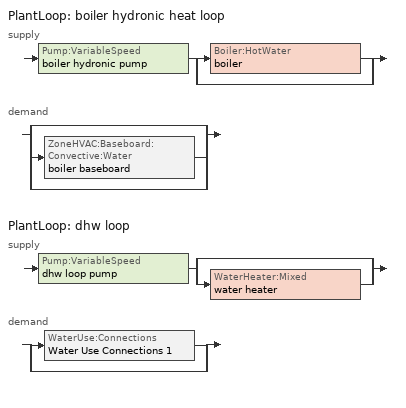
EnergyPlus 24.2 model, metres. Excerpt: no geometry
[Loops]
PlantLoop 'boiler hydronic heat loop'
 supply: Pump:VariableSpeed 'boiler hydronic pump' > split
  | Boiler:HotWater 'boiler'
  | bypass
 demand: split
  | bypass
  | ZoneHVAC:Baseboard:Convective:Water 'boiler baseboard'
  | bypass
PlantLoop 'dhw loop'
 supply: Pump:VariableSpeed 'dhw loop pump' > split
  | bypass
  | WaterHeater:Mixed 'water heater'
 demand: split
  | WaterUse:Connections 'Water Use Connections 1'
  | bypass
[ZoneControl:Thermostat]
conditioned space Thermostat: Zone or ZoneList=conditioned space; Control Type Schedule=conditioned space Thermostat Schedule; Control 1=conditioned space temperature setpoint; Temperature Difference Between Cutout And Setpoint {deltaC}=0
[ThermostatSetpoint:DualSetpoint]
conditioned space temperature setpoint: Heating Setpoint Temperature Schedule=heating setpoint; Cooling Setpoint Temperature Schedule=cooling setpoint
[ZoneHVAC:Baseboard:Convective:Water]
boiler baseboard: Availability Schedule=Always On Discrete; Heating Design Capacity Method=HeatingDesignCapacity; Heating Design Capacity {W}=11507.7; Heating Design Capacity Per Floor Area {W/m2}=0; Fraction of Autosized Heating Design Capacity=0.8; U-Factor Times Area Value {W/K}=828.556; Maximum Water Flow Rate {m3/s}=0.00049573; Convergence Tolerance=0.001
[AirLoopHVAC:UnitarySystem] Control Type=Load; Controlling Zone or Thermostat Location=conditioned space; Dehumidification Control Type=None; Availability Schedule=Always On Discrete; Fan Placement=BlowThrough; DX Heating Coil Sizing Ratio=1; Use DOAS DX Cooling Coil=No; Minimum Supply Air Temperature {C}=2; Latent Load Control=SensibleOnlyLoadControl; Cooling Supply Air Flow Rate Method=None; Heating Supply Air Flow Rate Method=SupplyAirFlowRate; Heating Supply Air Flow Rate {m3/s}=0.00141584; No Load Supply Air Flow Rate Method=SupplyAirFlowRate; No Load Supply Air Flow Rate {m3/s}=0; No Load Supply Air Flow Rate Control Set To Low Speed=Yes; Maximum Supply Air Temperature {C}=48.8889; Maximum Outdoor Dry-Bulb Temperature for Supplemental Heater Operation {C}=21; Ancillary On-Cycle Electric Power {W}=0; Ancillary Off-Cycle Electric Power {W}=0
Name | Supply Fan | Supply Air Fan Operating Mode Schedule | Heating Coil
unit heater unitary system | unit heater supply fan | unit heater auto fan schedule | unit heater htg coil
unit heater unitary system 1 | unit heater supply fan 1 | unit heater auto fan schedule 1 | unit heater htg coil 1
[Fan:SystemModel] Availability Schedule=Always On Discrete; Design Maximum Air Flow Rate {m3/s}=0.00141584; Speed Control Method=Discrete; Electric Power Minimum Flow Rate Fraction=0.2; Design Pressure Rise {Pa}=500; Motor Efficiency=1; Motor In Air Stream Fraction=1; Design Electric Power Consumption {W}=Autosize; Design Power Sizing Method=PowerPerFlow; Electric Power Per Unit Flow Rate {W/(m3/s)}=1e-06; Electric Power Per Unit Flow Rate Per Unit Pressure {W/((m3/s)-Pa)}=1.66667; Fan Total Efficiency=0.7; Motor Loss Radiative Fraction=0; Number of Speeds=1; Speed Flow Fraction 1=1; Speed Electric Power Fraction 1=1
unit heater supply fan; unit heater supply fan 1
[Coil:Heating:Fuel] Availability Schedule=Always On Discrete; Fuel Type=OtherFuel1; Burner Efficiency=0.3; Nominal Capacity {W}=0.293071; On Cycle Parasitic Electric Load {W}=0; Off Cycle Parasitic Fuel Load {W}=0
unit heater htg coil; unit heater htg coil 1
[Zone equipment]
conditioned space: boiler baseboard, unit heater unitary system, unit heater unitary system 1
[PlantLoop] Fluid Type=Water; Maximum Loop Temperature {C}=100; Minimum Loop Temperature {C}=0; Minimum Loop Flow Rate {m3/s}=0; Load Distribution Scheme=Optimal; Plant Loop Demand Calculation Scheme=SingleSetpoint; Common Pipe Simulation=None
Name | Plant Equipment Operation Scheme | Maximum Loop Flow Rate {m3/s} | Plant Loop Volume {m3}
boiler hydronic heat loop | boiler hydronic heat loop Operation Schemes | Autosize | Autocalculate
dhw loop | dhw loop Operation Schemes | 0.01 | 0.003
[Sizing:Plant] Loop Type=Heating; Sizing Option=NonCoincident; Zone Timesteps in Averaging Window=1; Coincident Sizing Factor Mode=None
Name | Design Loop Exit Temperature {C} | Loop Design Temperature Difference {deltaC}
boiler hydronic heat loop | 82.2222 | 11.1111
dhw loop | 56 | 5.55556
[Pump:VariableSpeed] Motor Efficiency=0.85; Fraction of Motor Inefficiencies to Fluid Stream=0; Coefficient 1 of the Part Load Performance Curve=0; Coefficient 2 of the Part Load Performance Curve=1; Coefficient 3 of the Part Load Performance Curve=0; Coefficient 4 of the Part Load Performance Curve=0; Design Minimum Flow Rate {m3/s}=0; Pump Control Type=Intermittent; Skin Loss Radiative Fraction=0.5; Design Power Sizing Method=PowerPerFlowPerPressure; Design Electric Power per Unit Flow Rate {W/(m3/s)}=348701.1; Design Shaft Power per Unit Flow Rate per Unit Head {W/((m3/s)-Pa)}=1.28205; Design Minimum Flow Rate Fraction=0
Name | Design Maximum Flow Rate {m3/s} | Design Pump Head {Pa} | Design Power Consumption {W}
boiler hydronic pump | 3.75e-05 | 20000 | 1
dhw loop pump | 0.01 | 1 | 0
[Boiler:HotWater]
boiler: Fuel Type=NaturalGas; Nominal Capacity {W}=11507.7; Nominal Thermal Efficiency=0.78; Efficiency Curve Temperature Evaluation Variable=LeavingBoiler; Normalized Boiler Efficiency Curve=NonCondensingBoilerEff; Design Water Flow Rate {m3/s}=Autosize; Minimum Part Load Ratio=0; Maximum Part Load Ratio=1; Optimum Part Load Ratio=1; Water Outlet Upper Temperature Limit {C}=99.9; Boiler Flow Mode=LeavingSetpointModulated; On Cycle Parasitic Electric Load {W}=0; Sizing Factor=1; Off Cycle Parasitic Fuel Load {W}=292.825
[SetpointManager:Scheduled] Control Variable=Temperature
Name | Schedule
boiler hydronic heat loop setpoint manager | boiler hydronic heat supply setpoint
Setpoint Manager Scheduled 1 | dhw temp
[PlantEquipmentOperationSchemes] Control Scheme Object Type 1=PlantEquipmentOperation:HeatingLoad; Control Scheme Schedule Name 1=Always On Discrete
Name | Control Scheme Name 1
boiler hydronic heat loop Operation Schemes | boiler hydronic heat loop Heating Operation Scheme
dhw loop Operation Schemes | dhw loop Heating Operation Scheme
[PlantEquipmentOperation:HeatingLoad] Load Range Lower Limit 1 {W}=0; Load Range Upper Limit 1 {W}=1000000000
Name | Range Equipment List Name 1
boiler hydronic heat loop Heating Operation Scheme | boiler hydronic heat loop Heating Equipment List
dhw loop Heating Operation Scheme | dhw loop Heating Equipment List
[PlantEquipmentList]
boiler hydronic heat loop Heating Equipment List: Boiler:HotWater, boiler
dhw loop Heating Equipment List: WaterHeater:Mixed, water heater
[WaterHeater:Mixed]
water heater: Tank Volume {m3}=0.143846; Setpoint Temperature Schedule=water heater setpoint; Deadband Temperature Difference {deltaC}=2; Maximum Temperature Limit {C}=99; Heater Control Type=Cycle; Heater Maximum Capacity {W}=10550.6; Heater Minimum Capacity {W}=0; Heater Ignition Minimum Flow Rate {m3/s}=0; Heater Ignition Delay {s}=0; Heater Fuel Type=NaturalGas; Heater Thermal Efficiency=0.76579; Off Cycle Parasitic Fuel Consumption Rate {W}=0; Off Cycle Parasitic Fuel Type=Electricity; Off Cycle Parasitic Heat Fraction to Tank=0; On Cycle Parasitic Fuel Consumption Rate {W}=0; On Cycle Parasitic Fuel Type=Electricity; On Cycle Parasitic Heat Fraction to Tank=0; Ambient Temperature Indicator=Zone; Ambient Temperature Zone=conditioned space; Off Cycle Loss Coefficient to Ambient Temperature {W/K}=5.1152; Off Cycle Loss Fraction to Zone=0.64; On Cycle Loss Coefficient to Ambient Temperature {W/K}=5.1152; On Cycle Loss Fraction to Zone=1; Use Side Effectiveness=1; Source Side Effectiveness=1; Use Side Design Flow Rate {m3/s}=Autosize; Source Side Design Flow Rate {m3/s}=Autosize; Indirect Water Heating Recovery Time {hr}=1.5; Source Side Flow Control Mode=IndirectHeatPrimarySetpoint
[WaterHeater:Sizing]
water heater: Design Mode=PeakDraw; Time Storage Can Meet Peak Draw {hr}=0.538503; Time for Tank Recovery {hr}=0; Nominal Tank Volume for Autosizing Plant Connections {m3}=1
[WaterUse:Connections]
Water Use Connections 1: Drain Water Heat Exchanger Type=None; Drain Water Heat Exchanger Destination=Plant; Water Use Equipment Name 1=dhw fixtures; Water Use Equipment Name 2=dhw distribution waste; Water Use Equipment Name 3=clothes washer; Water Use Equipment Name 4=dishwasher
[WaterUse:Equipment]
Name | Peak Flow Rate {m3/s} | Flow Rate Fraction Schedule | Target Temperature Schedule
dhw fixtures | 2.41897e-06 | dhw fixtures schedule | mixed water temperature schedule
dhw distribution waste | 7.3333e-07 | dhw fixtures schedule | mixed water temperature schedule
clothes washer | 9.69919e-07 | clothes washer schedule
dishwasher | 2.90872e-07 | dishwasher schedule
[EnergyManagementSystem:InternalVariable]
boiler_hydronic_pump_rated_mfr: Internal Data Index Key=boiler hydronic pump; Internal Data Type=Pump Maximum Mass Flow Rate
[EnergyManagementSystem:Sensor]
Name | Output:Variable or Output:Meter Index Key | Output:Variable or Output:Meter
boiler_baseboard_s | boiler baseboard | Baseboard Total Heating Energy
boiler_hydronic_pump_mfr_s | boiler hydronic pump | Pump Mass Flow Rate
boiler_hydronic_pump_s | boiler hydronic pump | Pump Electricity Energy
boiler_plr_s | boiler | Boiler Part Load Ratio
conditioned_space_clg_unmet_s | conditioned space | Zone Cooling Setpoint Not Met Time
conditioned_space_htg_unmet_s | conditioned space | Zone Heating Setpoint Not Met Time
dhw_loss | water heater | Water Heater Heat Loss Energy
dhw_rtf | water heater | Water Heater Runtime Fraction
fridge_tin_s; tin_s; tin_s_1 | conditioned space | Zone Mean Air Temperature
ig_ee_conv_1 | clothes washer | Electric Equipment Convective Heating Energy
ig_ee_conv_3 | dishwasher | Electric Equipment Convective Heating Energy
ig_ee_rad_1 | clothes washer | Electric Equipment Radiant Heating Energy
ig_ee_rad_3 | dishwasher | Electric Equipment Radiant Heating Energy
tout_s | conditioned space | Zone Outdoor Air Drybulb Temperature
unit_heater_htg_coil_1_s | unit heater htg coil 1 | Heating Coil Heating Energy
unit_heater_htg_coil_s | unit heater htg coil | Heating Coil Heating Energy
unit_heater_supply_fan_1_s | unit heater supply fan 1 | Fan Electricity Energy
unit_heater_supply_fan_s | unit heater supply fan | Fan Electricity Energy
water_heater_energy | water heater | Water Heater NaturalGas Rate
water_heater_off_cycle_parasitic | water heater | Water Heater Off Cycle Parasitic Electricity Rate
water_heater_on_cycle_parasitic | water heater | Water Heater On Cycle Parasitic Electricity Rate
win_s | conditioned space | Zone Air Humidity Ratio
[EnergyManagementSystem:Actuator]
boiler_hydronic_pump_pressure_rise_act: Actuated Component Unique=boiler hydronic pump; Actuated Component Type=Pump; Actuated Component Control Type=Pump Pressure Rise
[EnergyManagementSystem:Program]
component_loads_program: Set loads_htg_walls = 0; Set loads_htg_rim_joists = 0; Set loads_htg_foundation_walls = 0; Set loads_htg_floors = 0; Set loads_htg_slabs = 0; Set loads_htg_ceilings = 0; Set loads_htg_roofs = 0; Set loads_htg_windows_conduction = 0; Set loads_htg_windows_solar = 0; Set loads_htg_doors = 0; Set loads_htg_skylights_conduction = 0; Set loads_htg_skylights_solar = 0; Set loads_htg_internal_mass = 0; Set loads_htg_intgains = 0; Set loads_htg_lighting = 0; Set loads_htg_infil = 0; Set loads_htg_mechvent = 0; Set loads_htg_natvent = 0; Set loads_htg_whf = 0; Set loads_htg_ducts = 0; Set loads_clg_walls = 0; Set loads_clg_rim_joists = 0; Set loads_clg_foundation_walls = 0; Set loads_clg_floors = 0; Set loads_clg_slabs = 0; Set loads_clg_ceilings = 0; Set loads_clg_roofs = 0; Set loads_clg_windows_conduction = 0; Set loads_clg_windows_solar = 0; Set loads_clg_doors = 0; Set loads_clg_skylights_conduction = 0; Set loads_clg_skylights_solar = 0; Set loads_clg_internal_mass = 0; Set loads_clg_intgains = 0; Set loads_clg_lighting = 0; Set loads_clg_infil = 0; Set loads_clg_mechvent = 0; Set loads_clg_natvent = 0; Set loads_clg_whf = 0; Set loads_clg_ducts = 0; Set hr_walls = 0; Set hr_walls = hr_walls + s_conv_8 + s_ig_8 + s_sol_8 + s_lgt_8 + s_surf_8; Set hr_walls = hr_walls + s_conv_9 + s_ig_9 + s_sol_9 + s_lgt_9 + s_surf_9; Set hr_walls = hr_walls + s_conv_10 + s_ig_10 + s_sol_10 + s_lgt_10 + s_surf_10; Set hr_walls = hr_walls + s_conv_11 + s_ig_11 + s_sol_11 + s_lgt_11 + s_surf_11; Set hr_walls = hr_walls + s_conv_12 + s_ig_12 + s_sol_12 + s_lgt_12 + s_surf_12; Set hr_rim_joists = 0; Set hr_rim_joists = hr_rim_joists + s_conv_2 + s_ig_2 + s_sol_2 + s_lgt_2 + s_surf_2; Set hr_rim_joists = hr_rim_joists + s_conv_3 + s_ig_3 + s_sol_3 + s_lgt_3 + s_surf_3; Set hr_rim_joists = hr_rim_joists + s_conv_4 + s_ig_4 + s_sol_4 + s_lgt_4 + s_surf_4; Set hr_rim_joists = hr_rim_joists + s_conv_5 + s_ig_5 + s_sol_5 + s_lgt_5 + s_surf_5; Set hr_foundation_walls = 0; Set hr_floors = 0; Set hr_slabs = 0; Set hr_slabs = hr_slabs + s_conv_7 + s_ig_7 + s_sol_7 + s_lgt_7 + s_surf_7; Set hr_ceilings = 0; Set hr_roofs = 0; Set hr_roofs = hr_roofs + s_conv_6 + s_ig_6 + s_sol_6 + s_lgt_6 + s_surf_6; Set hr_windows_conduction = 0; Set hr_windows_conduction = hr_windows_conduction + ss_conv_1; Set hr_windows_conduction = hr_windows_conduction + ss_ig_1; Set hr_windows_conduction = hr_windows_conduction + ss_surf_1; Set hr_windows_conduction = hr_windows_conduction + ss_conv_2; Set hr_windows_conduction = hr_windows_conduction + ss_ig_2; Set hr_windows_conduction = hr_windows_conduction + ss_surf_2; Set hr_windows_conduction = hr_windows_conduction + ss_conv_3; Set hr_windows_conduction = hr_windows_conduction + ss_ig_3; Set hr_windows_conduction = hr_windows_conduction + ss_surf_3; Set hr_windows_conduction = hr_windows_conduction + ss_conv_4; Set hr_windows_conduction = hr_windows_conduction + ss_ig_4; Set hr_windows_conduction = hr_windows_conduction + ss_surf_4; Set hr_windows_conduction = hr_windows_conduction + ss_conv_5; Set hr_windows_conduction = hr_windows_conduction + ss_ig_5; Set hr_windows_conduction = hr_windows_conduction + ss_surf_5; Set hr_windows_conduction = hr_windows_conduction + ss_conv_6; Set hr_windows_conduction = hr_windows_conduction + ss_ig_6; Set hr_windows_conduction = hr_windows_conduction + ss_surf_6; Set hr_windows_solar = 0; Set hr_windows_solar = hr_windows_solar - ss_trans_in * ZoneTimestep * 3600 + ss_back_out * ZoneTimestep * 3600 + ss_trans_out * ZoneTimestep * 3600; Set hr_windows_solar = hr_windows_solar - ss_trans_in_1 * ZoneTimestep * 3600 + ss_back_out_1 * ZoneTimestep * 3600 + ss_trans_out_1 * ZoneTimestep * 3600; Set hr_windows_solar = hr_windows_solar - ss_trans_in_2 * ZoneTimestep * 3600 + ss_back_out_2 * ZoneTimestep * 3600 + ss_trans_out_2 * ZoneTimestep * 3600; Set hr_windows_solar = hr_windows_solar - ss_trans_in_3 * ZoneTimestep * 3600 + ss_back_out_3 * ZoneTimestep * 3600 + ss_trans_out_3 * ZoneTimestep * 3600; Set hr_windows_solar = hr_windows_solar - ss_trans_in_4 * ZoneTimestep * 3600 + ss_back_out_4 * ZoneTimestep * 3600 + ss_trans_out_4 * ZoneTimestep * 3600; Set hr_windows_solar = hr_windows_solar - ss_trans_in_5 * ZoneTimestep * 3600 + ss_back_out_5 * ZoneTimestep * 3600 + ss_trans_out_5 * ZoneTimestep * 3600; Set hr_doors = 0; Set hr_doors = hr_doors + ss_sol; Set hr_doors = hr_doors + ss_lgt; Set hr_doors = hr_doors + ss_conv; Set hr_doors = hr_doors + ss_ig; Set hr_doors = hr_doors + ss_surf; Set hr_skylights_conduction = 0; Set hr_skylights_solar = 0; Set hr_internal_mass = 0; Set hr_internal_mass = hr_internal_mass + s_conv + s_ig + s_sol + s_lgt + s_surf; Set hr_internal_mass = hr_internal_mass + s_conv_1 + s_ig_1 + s_sol_1 + s_lgt_1 + s_surf_1; Set hr_internal_mass = hr_internal_mass + im_conv + im_ig + im_sol + im_lgt + im_surf; Set hr_internal_mass = hr_internal_mass + im_conv_1 + im_ig_1 + im_sol_1 + im_lgt_1 + im_surf_1; Set hr_intgains = 0; Set hr_intgains = hr_intgains - ig_ee_conv - ig_ee_rad - ig_ee_conv_1 - ig_ee_rad_1 - ig_ee_conv_2 - ig_ee_rad_2 - ig_ee_conv_3 - ig_ee_rad_3 - ig_ee_conv_4 - ig_ee_rad_4 - ig_ee_conv_5 - ig_ee_rad_5 - ig_ee_conv_6 - ig_ee_rad_6 - ig_oe_conv - ig_oe_rad - ig_oe_conv_1 - ig_oe_rad_1 - ig_oe_conv_2 - ig_oe_rad_2 - ig_oe_conv_3 - ig_oe_rad_3 - ig_oe_conv_4 - ig_oe_rad_4 - ig_ppl_conv - ig_ppl_rad; Set hr_lighting = 0; Set hr_lighting = hr_lighting - ig_lgt_conv - ig_lgt_rad - ig_lgt_vis; Set hr_infil = 0; Set hr_infil = hr_infil - airflow_gain + airflow_loss; Set hr_natvent = 0; Set hr_natvent = hr_natvent - airflow_gain_1 + airflow_loss_1; Set hr_whf = 0; Set hr_whf = hr_whf - airflow_gain_2 + airflow_loss_2; Set hr_mechvent = 0; Set hr_mechvent = hr_mechvent - mv_conv - mv_rad - mv_conv_1 - mv_rad_1 - mv_conv_2 - mv_rad_2 - mv_conv_3 - mv_rad_3; Set hr_ducts = 0; Set hr_intgains = hr_intgains + dhw_loss * (0.64*(1-dhw_rtf) + 1.0*dhw_rtf); Set htg_mode = 0; Set clg_mode = 0; If (htg_load_cond > 0); Set htg_mode = 1.0; ElseIf (clg_load_cond > 0); Set clg_mode = 0.0; Else; Set htg_season = 0; Set clg_season = 0; If ((DayOfYear >= 1) && (DayOfYear <= 365)); Set clg_season = 1; EndIf; If ((DayOfYear >= 1) && (DayOfYear <= 365)); Set htg_season = 1; EndIf; If ((airflow_gain_1 <> 0) || (airflow_loss_1 <> 0)) && (clg_season == 1); Set clg_mode = 0.0; ElseIf ((airflow_gain_2 <> 0) || (airflow_loss_2 <> 0)) && (clg_season == 1); Set clg_mode = 0.0; Else; Set Tmid_setpoint = (htg_sp_s_1 + clg_sp_s_1) / 2; If (tin_s_1 > Tmid_setpoint) && (clg_season == 1); Set clg_mode = 0.0; ElseIf (tin_s_1 < Tmid_setpoint) && (htg_season == 1); Set htg_mode = 1.0; EndIf; EndIf; EndIf; Set loads_htg_walls = loads_htg_walls + (hr_walls * htg_mode * 1); Set loads_htg_rim_joists = loads_htg_rim_joists + (hr_rim_joists * htg_mode * 1); Set loads_htg_foundation_walls = loads_htg_foundation_walls + (hr_foundation_walls * htg_mode * 1); Set loads_htg_floors = loads_htg_floors + (hr_floors * htg_mode * 1); Set loads_htg_slabs = loads_htg_slabs + (hr_slabs * htg_mode * 1); Set loads_htg_ceilings = loads_htg_ceilings + (hr_ceilings * htg_mode * 1); Set loads_htg_roofs = loads_htg_roofs + (hr_roofs * htg_mode * 1); Set loads_htg_windows_conduction = loads_htg_windows_conduction + (hr_windows_conduction * htg_mode * 1); Set loads_htg_windows_solar = loads_htg_windows_solar + (hr_windows_solar * htg_mode * 1); Set loads_htg_doors = loads_htg_doors + (hr_doors * htg_mode * 1); Set loads_htg_skylights_conduction = loads_htg_skylights_conduction + (hr_skylights_conduction * htg_mode * 1); Set loads_htg_skylights_solar = loads_htg_skylights_solar + (hr_skylights_solar * htg_mode * 1); Set loads_htg_internal_mass = loads_htg_internal_mass + (hr_internal_mass * htg_mode * 1); Set loads_htg_intgains = loads_htg_intgains + (hr_intgains * htg_mode * 1); Set loads_htg_lighting = loads_htg_lighting + (hr_lighting * htg_mode * 1); Set loads_htg_infil = loads_htg_infil + (hr_infil * htg_mode * 1); Set loads_htg_mechvent = loads_htg_mechvent + (hr_mechvent * htg_mode * 1); Set loads_htg_natvent = loads_htg_natvent + (hr_natvent * htg_mode * 1); Set loads_htg_whf = loads_htg_whf + (hr_whf * htg_mode * 1); Set loads_htg_ducts = loads_htg_ducts + (hr_ducts * htg_mode * 1); Set loads_clg_walls = loads_clg_walls + (-hr_walls * clg_mode * 1); Set loads_clg_rim_joists = loads_clg_rim_joists + (-hr_rim_joists * clg_mode * 1); Set loads_clg_foundation_walls = loads_clg_foundation_walls + (-hr_foundation_walls * clg_mode * 1); Set loads_clg_floors = loads_clg_floors + (-hr_floors * clg_mode * 1); Set loads_clg_slabs = loads_clg_slabs + (-hr_slabs * clg_mode * 1); Set loads_clg_ceilings = loads_clg_ceilings + (-hr_ceilings * clg_mode * 1); Set loads_clg_roofs = loads_clg_roofs + (-hr_roofs * clg_mode * 1); Set loads_clg_windows_conduction = loads_clg_windows_conduction + (-hr_windows_conduction * clg_mode * 1); Set loads_clg_windows_solar = loads_clg_windows_solar + (-hr_windows_solar * clg_mode * 1); Set loads_clg_doors = loads_clg_doors + (-hr_doors * clg_mode * 1); Set loads_clg_skylights_conduction = loads_clg_skylights_conduction + (-hr_skylights_conduction * clg_mode * 1); Set loads_clg_skylights_solar = loads_clg_skylights_solar + (-hr_skylights_solar * clg_mode * 1); Set loads_clg_internal_mass = loads_clg_internal_mass + (-hr_internal_mass * clg_mode * 1); Set loads_clg_intgains = loads_clg_intgains + (-hr_intgains * clg_mode * 1); Set loads_clg_lighting = loads_clg_lighting + (-hr_lighting * clg_mode * 1); Set loads_clg_infil = loads_clg_infil + (-hr_infil * clg_mode * 1); Set loads_clg_mechvent = loads_clg_mechvent + (-hr_mechvent * clg_mode * 1); Set loads_clg_natvent = loads_clg_natvent + (-hr_natvent * clg_mode * 1); Set loads_clg_whf = loads_clg_whf + (-hr_whf * clg_mode * 1); Set loads_clg_ducts = loads_clg_ducts + (-hr_ducts * clg_mode * 1)
[Schedule:Day:Interval]
clothes washer schedule day: No, 01:00, 0.104651, 02:00, 0.0813953, 04:00, 0.0465116, 05:00, 0.0813953, 06:00, 0.127907, 07:00, 0.255814, 08:00, 0.569767, 09:00, 0.848837, 10:00, 1, 11:00, 0.976744, 12:00, 0.872093, 13:00, 0.77907, 14:00, 0.697674, 15:00, 0.569767, 16:00, 0.593023, 17:00, 0.581395, 21:00, 0.569767, 22:00, 0.546512, 23:00, 0.372093, 24:00, 0.197674
clothes washer schedule default day; dishwasher schedule default day; heating setpoint default day; cooling setpoint default day; dhw fixtures schedule default day: No, 24:00, 0
dishwasher schedule day: No, 01:00, 0.135135, 02:00, 0.0630631, 03:00, 0.045045, 05:00, 0.027027, 06:00, 0.0900901, 07:00, 0.18018, 08:00, 0.279279, 09:00, 0.522523, 10:00, 0.585586, 11:00, 0.504505, 12:00, 0.432432, 13:00, 0.378378, 14:00, 0.414414, 15:00, 0.324324, 17:00, 0.342342, 18:00, 0.441441, 19:00, 0.783784, 20:00, 1, 21:00, 0.810811, 22:00, 0.603604, 23:00, 0.396396, 24:00, 0.279279
heating setpoint day: No, 24:00, 21
cooling setpoint day: No, 24:00, 25
dhw fixtures schedule day: No, 01:00, 0.139535, 02:00, 0.0697674, 03:00, 0.0465116, 04:00, 0.0581395, 05:00, 0.116279, 06:00, 0.395349, 07:00, 0.906977, 08:00, 1, 09:00, 0.930233, 10:00, 0.77907, 11:00, 0.651163, 12:00, 0.546512, 13:00, 0.465116, 14:00, 0.406977, 15:00, 0.383721, 16:00, 0.360465, 17:00, 0.44186, 18:00, 0.593023, 20:00, 0.697674, 21:00, 0.639535, 22:00, 0.55814, 23:00, 0.44186, 24:00, 0.302326
[Schedule:Week:Daily]
clothes washer schedule Week Rule - Jan1-Dec31: clothes washer schedule day, clothes washer schedule day, clothes washer schedule day, clothes washer schedule day, clothes washer schedule day, clothes washer schedule day, clothes washer schedule day, clothes washer schedule default day, clothes washer schedule default day, clothes washer schedule default day, clothes washer schedule default day, clothes washer schedule default day
dishwasher schedule Week Rule - Jan1-Dec31: dishwasher schedule day, dishwasher schedule day, dishwasher schedule day, dishwasher schedule day, dishwasher schedule day, dishwasher schedule day, dishwasher schedule day, dishwasher schedule default day, dishwasher schedule default day, dishwasher schedule default day, dishwasher schedule default day, dishwasher schedule default day
heating setpoint Week Rule - Jan1-Dec31: heating setpoint day, heating setpoint day, heating setpoint day, heating setpoint day, heating setpoint day, heating setpoint day, heating setpoint day, heating setpoint default day, heating setpoint default day, heating setpoint default day, heating setpoint default day, heating setpoint default day
cooling setpoint Week Rule - Jan1-Dec31: cooling setpoint day, cooling setpoint day, cooling setpoint day, cooling setpoint day, cooling setpoint day, cooling setpoint day, cooling setpoint day, cooling setpoint default day, cooling setpoint default day, cooling setpoint default day, cooling setpoint default day, cooling setpoint default day
dhw fixtures schedule Week Rule - Jan1-Dec31: dhw fixtures schedule day, dhw fixtures schedule day, dhw fixtures schedule day, dhw fixtures schedule day, dhw fixtures schedule day, dhw fixtures schedule day, dhw fixtures schedule day, dhw fixtures schedule default day, dhw fixtures schedule default day, dhw fixtures schedule default day, dhw fixtures schedule default day, dhw fixtures schedule default day
[Schedule:Year]
clothes washer schedule: clothes washer schedule Week Rule - Jan1-Dec31, 1, 1, 12, 31
dishwasher schedule: dishwasher schedule Week Rule - Jan1-Dec31, 1, 1, 12, 31
heating setpoint: heating setpoint Week Rule - Jan1-Dec31, 1, 1, 12, 31
cooling setpoint: cooling setpoint Week Rule - Jan1-Dec31, 1, 1, 12, 31
dhw fixtures schedule: dhw fixtures schedule Week Rule - Jan1-Dec31, 1, 1, 12, 31
[Schedule:Constant]
Name | Hourly Value
Always On Discrete | 1
unit heater auto fan schedule; unit heater auto fan schedule 1 | 0
boiler hydronic heat supply setpoint | 82.2222
dhw temp; water heater setpoint | 56
mixed water temperature schedule | 40.5556
[Schedule:Compact]
conditioned space Thermostat Schedule: Through: 12/31, For: AllDays, Until: 24:00, 4
[Curve:Bicubic]
NonCondensingBoilerEff: Coefficient1 Constant=1.11172; Coefficient2 x=0.0786141; Coefficient3 x**2=-0.400426; Coefficient4 y=0; Coefficient5 y**2=-0.000156783; Coefficient6 x*y=0.0093846; Coefficient7 x**3=0.234258; Coefficient8 y**3=1.32927e-06; Coefficient9 x**2*y=-0.0044467; Coefficient10 x*y**2=-1.22498e-05; Minimum Value of x {BasedOnField A2}=0.1; Maximum Value of x {BasedOnField A2}=1; Minimum Value of y {BasedOnField A3}=20; Maximum Value of y {BasedOnField A3}=80
